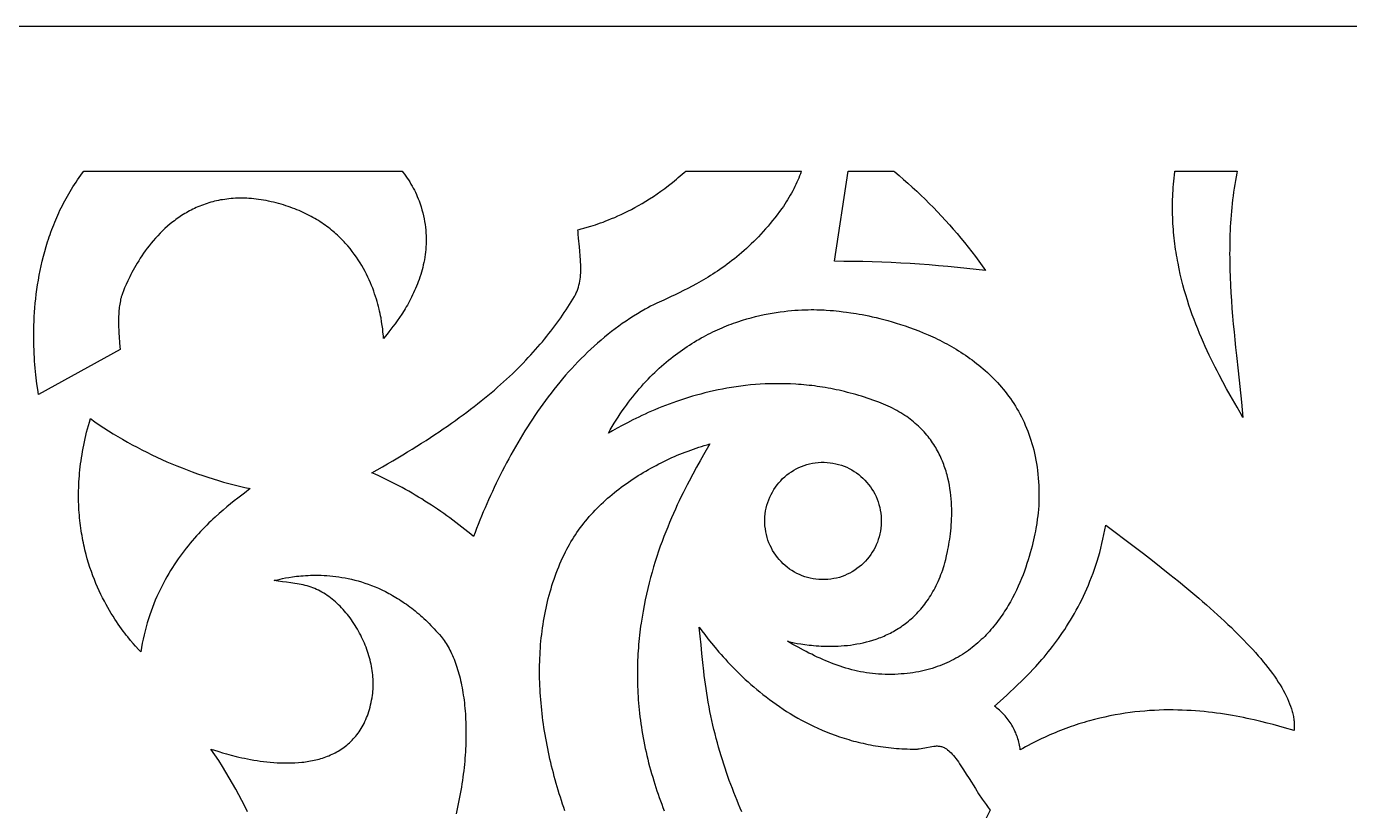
# Model space of a CAD drawing. Extents: x 1226 to 2426, y 1346 to 1566.
# Drawn here: x 1717.4 to 1900.3, y 1457.1 to 1565.5 of the extents above; entities that cross this region are included whole.
import ezdxf

# ---------------------------------------------------------------- set-up
doc = ezdxf.new("R2010")
doc.units = 0
doc.header["$MEASUREMENT"] = 0
doc.layers.add('LAYER_1', color=18, linetype='CONTINUOUS')

msp = doc.modelspace()

# ---------------------------------------------------------------- linework, layer by layer
at = {"layer": 'LAYER_1'}
for points in [[(1226.2, 1345.54), (2426.2, 1345.54), (2426.2, 1565.54), (1226.2, 1565.54)], [(1769.43, 1545.38), (1769.63, 1545.11), (1769.83, 1544.84), (1770.01, 1544.57), (1770.19, 1544.3), (1770.37, 1544.02), (1770.54, 1543.74), (1770.7, 1543.46), (1770.86, 1543.17), (1771.01, 1542.88), (1771.15, 1542.59), (1771.29, 1542.3), (1771.42, 1542), (1771.54, 1541.7), (1771.66, 1541.4), (1771.8, 1540.99), (1771.94, 1540.57), (1772.06, 1540.16), (1772.17, 1539.75), (1772.27, 1539.35), (1772.35, 1538.94), (1772.43, 1538.54), (1772.49, 1538.15), (1772.54, 1537.75), (1772.58, 1537.36), (1772.61, 1536.97), (1772.63, 1536.58), (1772.64, 1536.2), (1772.64, 1535.82), (1772.63, 1535.44), (1772.61, 1535.07), (1772.58, 1534.7), (1772.55, 1534.33), (1772.5, 1533.97), (1772.45, 1533.61), (1772.39, 1533.25), (1772.32, 1532.9), (1772.25, 1532.55), (1772.17, 1532.21), (1772.08, 1531.87), (1771.99, 1531.53), (1771.89, 1531.2), (1771.78, 1530.87), (1771.67, 1530.54), (1771.56, 1530.22), (1771.44, 1529.91), (1771.31, 1529.6), (1771.18, 1529.29), (1771.05, 1528.99), (1770.91, 1528.69), (1770.77, 1528.4), (1770.63, 1528.11), (1770.49, 1527.82), (1770.34, 1527.55), (1770.19, 1527.27), (1770.04, 1527), (1769.89, 1526.74), (1769.73, 1526.48), (1769.58, 1526.23), (1769.27, 1525.74), (1768.96, 1525.27), (1768.65, 1524.83), (1768.35, 1524.41), (1768.05, 1524.01), (1767.76, 1523.64), (1767.49, 1523.29), (1767.23, 1522.96), (1766.75, 1522.39), (1766.73, 1522.7), (1766.67, 1523.3), (1766.63, 1523.7), (1766.57, 1524.15), (1766.49, 1524.66), (1766.4, 1525.21), (1766.34, 1525.51), (1766.28, 1525.81), (1766.21, 1526.13), (1766.13, 1526.45), (1766.05, 1526.79), (1765.96, 1527.13), (1765.86, 1527.48), (1765.76, 1527.83), (1765.64, 1528.2), (1765.52, 1528.57), (1765.39, 1528.94), (1765.25, 1529.32), (1765.1, 1529.7), (1764.94, 1530.09), (1764.77, 1530.48), (1764.58, 1530.87), (1764.39, 1531.27), (1764.19, 1531.66), (1763.97, 1532.06), (1763.75, 1532.46), (1763.51, 1532.85), (1763.26, 1533.25), (1762.99, 1533.64), (1762.71, 1534.03), (1762.42, 1534.42), (1762.12, 1534.81), (1761.8, 1535.19), (1761.63, 1535.38), (1761.46, 1535.57), (1761.29, 1535.75), (1761.11, 1535.94), (1760.93, 1536.12), (1760.75, 1536.31), (1760.56, 1536.49), (1760.37, 1536.67), (1760.17, 1536.84), (1759.97, 1537.02), (1759.77, 1537.19), (1759.56, 1537.37), (1759.35, 1537.54), (1759.13, 1537.71), (1758.91, 1537.87), (1758.69, 1538.04), (1758.46, 1538.2), (1758.22, 1538.36), (1757.99, 1538.51), (1757.74, 1538.67), (1757.5, 1538.82), (1757.25, 1538.97), (1756.99, 1539.12), (1756.73, 1539.26), (1756.46, 1539.4), (1756.19, 1539.54), (1755.92, 1539.67), (1755.64, 1539.81), (1755.36, 1539.93), (1755.07, 1540.06), (1754.77, 1540.18), (1754.48, 1540.3), (1754.17, 1540.42), (1753.86, 1540.53), (1753.55, 1540.64), (1753.23, 1540.74), (1752.91, 1540.85), (1752.58, 1540.94), (1752.24, 1541.04), (1751.91, 1541.13), (1751.56, 1541.21), (1751.21, 1541.29), (1750.86, 1541.37), (1750.51, 1541.44), (1750.16, 1541.5), (1749.82, 1541.56), (1749.48, 1541.61), (1749.14, 1541.65), (1748.81, 1541.69), (1748.48, 1541.72), (1748.15, 1541.74), (1747.83, 1541.76), (1747.51, 1541.77), (1747.19, 1541.78), (1746.88, 1541.78), (1746.57, 1541.77), (1746.27, 1541.76), (1745.97, 1541.74), (1745.67, 1541.72), (1745.37, 1541.69), (1745.08, 1541.66), (1744.79, 1541.62), (1744.51, 1541.57), (1744.23, 1541.53), (1743.95, 1541.47), (1743.67, 1541.41), (1743.4, 1541.35), (1743.13, 1541.28), (1742.87, 1541.21), (1742.61, 1541.13), (1742.35, 1541.05), (1742.09, 1540.96), (1741.84, 1540.87), (1741.59, 1540.78), (1741.34, 1540.68), (1741.1, 1540.58), (1740.86, 1540.48), (1740.63, 1540.37), (1740.39, 1540.25), (1740.16, 1540.14), (1739.93, 1540.02), (1739.71, 1539.9), (1739.49, 1539.77), (1739.27, 1539.64), (1739.06, 1539.51), (1738.84, 1539.38), (1738.63, 1539.24), (1738.43, 1539.1), (1738.23, 1538.96), (1738.03, 1538.81), (1737.83, 1538.66), (1737.63, 1538.51), (1737.44, 1538.36), (1737.25, 1538.21), (1736.89, 1537.9), (1736.53, 1537.58), (1736.19, 1537.25), (1735.85, 1536.92), (1735.53, 1536.58), (1735.22, 1536.24), (1734.92, 1535.9), (1734.63, 1535.55), (1734.35, 1535.2), (1734.08, 1534.85), (1733.82, 1534.51), (1733.58, 1534.16), (1733.34, 1533.81), (1733.11, 1533.47), (1732.9, 1533.13), (1732.69, 1532.79), (1732.49, 1532.46), (1732.31, 1532.14), (1732.13, 1531.82), (1731.96, 1531.5), (1731.8, 1531.2), (1731.66, 1530.9), (1731.52, 1530.62), (1731.39, 1530.34), (1731.15, 1529.83), (1730.96, 1529.36), (1730.79, 1528.95), (1730.66, 1528.6), (1730.56, 1528.33), (1730.5, 1528.13), (1730.47, 1528.01), (1730.41, 1527.79), (1730.37, 1527.57), (1730.32, 1527.35), (1730.29, 1527.13), (1730.25, 1526.91), (1730.22, 1526.69), (1730.2, 1526.47), (1730.18, 1526.24), (1730.16, 1526.02), (1730.14, 1525.79), (1730.12, 1525.35), (1730.12, 1524.89), (1730.12, 1524.44), (1730.13, 1523.99), (1730.15, 1523.54), (1730.17, 1523.08), (1730.2, 1522.63), (1730.27, 1521.73), (1730.33, 1520.83), (1719.04, 1514.6), (1718.94, 1515.31), (1718.83, 1516.08), (1718.73, 1516.91), (1718.68, 1517.35), (1718.64, 1517.8), (1718.59, 1518.27), (1718.56, 1518.75), (1718.52, 1519.24), (1718.49, 1519.75), (1718.46, 1520.26), (1718.44, 1520.79), (1718.42, 1521.33), (1718.41, 1521.88), (1718.4, 1522.44), (1718.4, 1523.01), (1718.41, 1523.59), (1718.42, 1524.18), (1718.44, 1524.78), (1718.47, 1525.38), (1718.51, 1525.99), (1718.55, 1526.61), (1718.61, 1527.24), (1718.67, 1527.87), (1718.75, 1528.51), (1718.83, 1529.15), (1718.92, 1529.8), (1719.03, 1530.45), (1719.15, 1531.11), (1719.27, 1531.76), (1719.41, 1532.43), (1719.57, 1533.09), (1719.73, 1533.76), (1719.91, 1534.42), (1720.11, 1535.09), (1720.31, 1535.76), (1720.42, 1536.1), (1720.53, 1536.43), (1720.65, 1536.77), (1720.77, 1537.1), (1720.89, 1537.44), (1721.02, 1537.77), (1721.15, 1538.11), (1721.29, 1538.44), (1721.43, 1538.77), (1721.57, 1539.11), (1721.72, 1539.44), (1721.87, 1539.77), (1722.02, 1540.1), (1722.18, 1540.43), (1722.35, 1540.76), (1722.52, 1541.09), (1722.69, 1541.42), (1722.87, 1541.75), (1723.05, 1542.07), (1723.24, 1542.4), (1723.43, 1542.72), (1723.62, 1543.04), (1723.82, 1543.37), (1724.03, 1543.69), (1724.24, 1544.01), (1724.45, 1544.32), (1724.67, 1544.64), (1724.9, 1544.96), (1725.13, 1545.27), (1725.33, 1545.54), (1769.31, 1545.54)], [(1824.48, 1545.45), (1824.38, 1545.16), (1824.27, 1544.87), (1824.15, 1544.57), (1824.03, 1544.27), (1823.9, 1543.98), (1823.76, 1543.68), (1823.62, 1543.38), (1823.47, 1543.08), (1823.31, 1542.78), (1823.15, 1542.48), (1822.98, 1542.18), (1822.8, 1541.87), (1822.61, 1541.57), (1822.42, 1541.26), (1822.22, 1540.96), (1822.02, 1540.65), (1821.8, 1540.35), (1821.49, 1539.92), (1821.18, 1539.49), (1820.86, 1539.08), (1820.54, 1538.68), (1820.22, 1538.28), (1819.9, 1537.9), (1819.57, 1537.52), (1819.25, 1537.16), (1818.92, 1536.8), (1818.59, 1536.45), (1818.26, 1536.11), (1817.92, 1535.78), (1817.59, 1535.45), (1817.26, 1535.14), (1816.92, 1534.83), (1816.59, 1534.53), (1816.25, 1534.24), (1815.92, 1533.95), (1815.58, 1533.68), (1815.25, 1533.41), (1814.91, 1533.14), (1814.58, 1532.89), (1814.24, 1532.64), (1813.91, 1532.39), (1813.58, 1532.16), (1813.25, 1531.93), (1812.92, 1531.7), (1812.59, 1531.49), (1812.26, 1531.27), (1811.94, 1531.07), (1811.61, 1530.87), (1811.29, 1530.67), (1810.65, 1530.3), (1810.03, 1529.94), (1809.41, 1529.61), (1808.8, 1529.29), (1808.21, 1528.99), (1807.63, 1528.7), (1807.07, 1528.43), (1806.53, 1528.17), (1805.49, 1527.68), (1804.54, 1527.24), (1804.09, 1527.02), (1803.67, 1526.82), (1803.28, 1526.61), (1802.91, 1526.42), (1802.37, 1526.11), (1801.84, 1525.79), (1801.31, 1525.47), (1800.79, 1525.13), (1800.27, 1524.79), (1799.76, 1524.44), (1799.26, 1524.08), (1798.76, 1523.71), (1798.27, 1523.33), (1797.78, 1522.95), (1797.29, 1522.55), (1796.82, 1522.15), (1796.35, 1521.74), (1795.88, 1521.33), (1795.42, 1520.9), (1794.96, 1520.47), (1794.51, 1520.04), (1794.07, 1519.59), (1793.63, 1519.14), (1793.19, 1518.69), (1792.77, 1518.22), (1792.34, 1517.76), (1791.92, 1517.28), (1791.51, 1516.8), (1791.11, 1516.32), (1790.7, 1515.83), (1790.31, 1515.33), (1789.91, 1514.83), (1789.53, 1514.32), (1789.15, 1513.81), (1788.77, 1513.3), (1788.4, 1512.78), (1788.04, 1512.26), (1787.68, 1511.73), (1787.32, 1511.2), (1786.97, 1510.67), (1786.63, 1510.13), (1786.29, 1509.59), (1785.95, 1509.04), (1785.62, 1508.5), (1785.3, 1507.95), (1784.98, 1507.4), (1784.66, 1506.84), (1784.35, 1506.29), (1784.05, 1505.73), (1783.75, 1505.17), (1783.46, 1504.6), (1783.17, 1504.04), (1782.88, 1503.48), (1782.6, 1502.91), (1782.33, 1502.34), (1782.06, 1501.78), (1781.79, 1501.21), (1781.53, 1500.64), (1781.28, 1500.07), (1781.03, 1499.5), (1780.78, 1498.93), (1780.54, 1498.37), (1780.3, 1497.8), (1780.07, 1497.23), (1779.85, 1496.66), (1779.62, 1496.1), (1779.41, 1495.53), (1779.19, 1494.97), (1778.8, 1495.3), (1778.4, 1495.64), (1777.99, 1495.96), (1777.59, 1496.29), (1777.18, 1496.61), (1776.76, 1496.93), (1776.35, 1497.24), (1775.93, 1497.55), (1775.51, 1497.85), (1775.08, 1498.16), (1774.65, 1498.46), (1774.22, 1498.75), (1773.79, 1499.04), (1773.36, 1499.33), (1772.92, 1499.61), (1772.48, 1499.89), (1772.04, 1500.17), (1771.59, 1500.44), (1771.14, 1500.71), (1770.69, 1500.97), (1770.24, 1501.23), (1769.79, 1501.48), (1769.33, 1501.74), (1768.87, 1501.98), (1768.41, 1502.23), (1767.95, 1502.46), (1767.49, 1502.7), (1767.02, 1502.93), (1766.55, 1503.15), (1766.08, 1503.37), (1765.61, 1503.59), (1765.14, 1503.8), (1765.88, 1504.22), (1766.61, 1504.63), (1767.32, 1505.04), (1768.03, 1505.45), (1768.72, 1505.86), (1769.4, 1506.27), (1770.07, 1506.67), (1770.72, 1507.08), (1771.37, 1507.48), (1772, 1507.88), (1772.62, 1508.28), (1773.24, 1508.68), (1773.84, 1509.07), (1774.43, 1509.47), (1775, 1509.86), (1775.57, 1510.25), (1776.13, 1510.64), (1776.68, 1511.03), (1777.22, 1511.42), (1777.75, 1511.81), (1778.26, 1512.19), (1778.77, 1512.58), (1779.27, 1512.96), (1779.76, 1513.35), (1780.24, 1513.73), (1780.71, 1514.11), (1781.17, 1514.49), (1781.62, 1514.87), (1782.07, 1515.24), (1782.5, 1515.62), (1782.93, 1516), (1783.35, 1516.37), (1783.76, 1516.75), (1784.16, 1517.12), (1784.56, 1517.49), (1784.94, 1517.87), (1785.32, 1518.24), (1785.69, 1518.61), (1786.06, 1518.98), (1786.41, 1519.35), (1786.76, 1519.72), (1787.1, 1520.09), (1787.44, 1520.46), (1787.77, 1520.83), (1788.09, 1521.2), (1788.41, 1521.57), (1788.72, 1521.93), (1789.02, 1522.3), (1789.32, 1522.67), (1789.61, 1523.04), (1789.89, 1523.4), (1790.17, 1523.77), (1790.45, 1524.14), (1790.71, 1524.5), (1790.98, 1524.87), (1791.24, 1525.24), (1791.49, 1525.6), (1791.74, 1525.97), (1791.98, 1526.34), (1792.22, 1526.71), (1792.46, 1527.07), (1792.69, 1527.44), (1792.91, 1527.81), (1793.13, 1528.18), (1793.21, 1528.3), (1793.28, 1528.43), (1793.34, 1528.55), (1793.4, 1528.68), (1793.46, 1528.81), (1793.51, 1528.94), (1793.61, 1529.2), (1793.7, 1529.47), (1793.77, 1529.74), (1793.84, 1530.02), (1793.89, 1530.3), (1793.93, 1530.58), (1793.97, 1530.86), (1793.99, 1531.15), (1794.01, 1531.44), (1794.02, 1531.73), (1794.02, 1532.03), (1794.02, 1532.32), (1794.01, 1532.62), (1794, 1532.92), (1793.98, 1533.22), (1793.94, 1533.82), (1793.88, 1534.43), (1793.82, 1535.03), (1793.7, 1536.23), (1793.66, 1536.82), (1793.64, 1537.11), (1793.63, 1537.4), (1793.8, 1537.44), (1794.07, 1537.52), (1794.43, 1537.62), (1794.88, 1537.75), (1795.42, 1537.91), (1796.03, 1538.11), (1796.37, 1538.22), (1796.72, 1538.35), (1797.09, 1538.48), (1797.47, 1538.63), (1797.87, 1538.78), (1798.28, 1538.95), (1798.71, 1539.13), (1799.15, 1539.33), (1799.6, 1539.53), (1800.06, 1539.75), (1800.53, 1539.98), (1801.01, 1540.23), (1801.5, 1540.49), (1801.99, 1540.77), (1802.5, 1541.06), (1803.01, 1541.36), (1803.52, 1541.68), (1804.05, 1542.02), (1804.57, 1542.37), (1805.1, 1542.74), (1805.63, 1543.13), (1806.16, 1543.53), (1806.7, 1543.95), (1806.97, 1544.17), (1807.23, 1544.4), (1807.5, 1544.62), (1807.77, 1544.85), (1808.03, 1545.09), (1808.3, 1545.33), (1808.52, 1545.54), (1824.51, 1545.54)], [(1837.41, 1545.43), (1838.03, 1544.91), (1838.64, 1544.38), (1839.25, 1543.85), (1839.85, 1543.3), (1840.45, 1542.75), (1841.04, 1542.2), (1841.62, 1541.63), (1842.2, 1541.06), (1842.77, 1540.48), (1843.33, 1539.9), (1843.89, 1539.31), (1844.44, 1538.71), (1844.98, 1538.11), (1845.51, 1537.5), (1846.04, 1536.88), (1846.56, 1536.26), (1847.07, 1535.63), (1847.58, 1535), (1848.07, 1534.36), (1848.56, 1533.72), (1849.04, 1533.07), (1849.52, 1532.42), (1849.98, 1531.76), (1848.68, 1531.91), (1847.38, 1532.06), (1846.08, 1532.2), (1844.78, 1532.32), (1843.47, 1532.44), (1842.17, 1532.55), (1840.86, 1532.64), (1839.55, 1532.73), (1838.24, 1532.8), (1836.94, 1532.87), (1835.63, 1532.92), (1834.32, 1532.97), (1833.01, 1533), (1831.7, 1533.03), (1830.39, 1533.04), (1829.08, 1533.05), (1830.96, 1545.54), (1837.28, 1545.54)], [(1884.7, 1545.26), (1884.6, 1544.74), (1884.51, 1544.21), (1884.42, 1543.68), (1884.33, 1543.15), (1884.26, 1542.62), (1884.19, 1542.09), (1884.12, 1541.56), (1884.06, 1541.03), (1884.01, 1540.5), (1883.96, 1539.97), (1883.91, 1539.44), (1883.87, 1538.9), (1883.84, 1538.37), (1883.81, 1537.83), (1883.78, 1537.3), (1883.76, 1536.76), (1883.74, 1536.23), (1883.73, 1535.69), (1883.72, 1535.15), (1883.72, 1534.62), (1883.71, 1534.08), (1883.72, 1533.54), (1883.72, 1533), (1883.75, 1531.92), (1883.78, 1530.85), (1883.83, 1529.77), (1883.89, 1528.69), (1883.96, 1527.61), (1884.04, 1526.53), (1884.13, 1525.44), (1884.22, 1524.36), (1884.32, 1523.28), (1884.43, 1522.2), (1884.54, 1521.12), (1884.65, 1520.04), (1884.88, 1517.88), (1885.11, 1515.73), (1885.34, 1513.58), (1885.45, 1512.51), (1885.56, 1511.44), (1885.17, 1512.13), (1884.74, 1512.87), (1883.81, 1514.51), (1883.3, 1515.41), (1882.78, 1516.36), (1882.25, 1517.36), (1881.98, 1517.88), (1881.7, 1518.41), (1881.43, 1518.95), (1881.16, 1519.51), (1880.89, 1520.07), (1880.62, 1520.65), (1880.35, 1521.24), (1880.08, 1521.83), (1879.81, 1522.44), (1879.55, 1523.06), (1879.3, 1523.69), (1879.04, 1524.33), (1878.8, 1524.98), (1878.55, 1525.64), (1878.32, 1526.32), (1878.09, 1527), (1877.87, 1527.69), (1877.65, 1528.39), (1877.45, 1529.09), (1877.25, 1529.81), (1877.07, 1530.54), (1876.89, 1531.27), (1876.73, 1532.02), (1876.58, 1532.77), (1876.5, 1533.15), (1876.44, 1533.53), (1876.37, 1533.92), (1876.31, 1534.3), (1876.25, 1534.69), (1876.19, 1535.08), (1876.14, 1535.47), (1876.09, 1535.87), (1876.05, 1536.26), (1876.01, 1536.66), (1875.97, 1537.06), (1875.94, 1537.46), (1875.91, 1537.86), (1875.88, 1538.27), (1875.86, 1538.68), (1875.84, 1539.09), (1875.83, 1539.5), (1875.82, 1539.91), (1875.82, 1540.32), (1875.82, 1540.74), (1875.82, 1541.16), (1875.83, 1541.58), (1875.85, 1542), (1875.87, 1542.42), (1875.89, 1542.84), (1875.92, 1543.27), (1875.95, 1543.7), (1875.99, 1544.13), (1876.03, 1544.56), (1876.08, 1544.99), (1876.13, 1545.42), (1876.15, 1545.54), (1884.76, 1545.54)], [(1826.25, 1526.36), (1826.63, 1526.35), (1826.99, 1526.35), (1827.33, 1526.33), (1827.65, 1526.32), (1827.96, 1526.3), (1828.5, 1526.26), (1828.96, 1526.22), (1829.32, 1526.18), (1829.75, 1526.13), (1830.29, 1526.08), (1830.77, 1526.02), (1831.37, 1525.93), (1832.09, 1525.82), (1832.49, 1525.75), (1832.91, 1525.67), (1833.36, 1525.58), (1833.83, 1525.49), (1834.32, 1525.38), (1834.83, 1525.26), (1835.36, 1525.14), (1835.9, 1525), (1836.47, 1524.85), (1837.04, 1524.68), (1837.63, 1524.51), (1838.23, 1524.32), (1838.84, 1524.12), (1839.47, 1523.9), (1840.1, 1523.67), (1840.73, 1523.43), (1841.37, 1523.17), (1842.02, 1522.89), (1842.34, 1522.75), (1842.67, 1522.6), (1842.99, 1522.45), (1843.32, 1522.29), (1843.65, 1522.13), (1843.97, 1521.96), (1844.3, 1521.79), (1844.62, 1521.62), (1844.95, 1521.44), (1845.27, 1521.26), (1845.59, 1521.07), (1845.92, 1520.88), (1846.24, 1520.68), (1846.56, 1520.48), (1846.87, 1520.27), (1847.19, 1520.06), (1847.51, 1519.84), (1847.82, 1519.62), (1848.13, 1519.4), (1848.44, 1519.16), (1848.74, 1518.93), (1849.04, 1518.69), (1849.34, 1518.44), (1849.64, 1518.19), (1849.94, 1517.93), (1850.23, 1517.66), (1850.51, 1517.4), (1850.8, 1517.12), (1851.08, 1516.84), (1851.35, 1516.55), (1851.63, 1516.26), (1851.89, 1515.97), (1852.16, 1515.66), (1852.42, 1515.35), (1852.67, 1515.04), (1852.92, 1514.72), (1853.16, 1514.39), (1853.4, 1514.06), (1853.64, 1513.72), (1853.86, 1513.37), (1854.09, 1513.02), (1854.3, 1512.66), (1854.51, 1512.3), (1854.72, 1511.93), (1854.92, 1511.55), (1855.11, 1511.17), (1855.29, 1510.78), (1855.47, 1510.38), (1855.64, 1509.97), (1855.81, 1509.56), (1855.96, 1509.15), (1856.11, 1508.72), (1856.25, 1508.29), (1856.39, 1507.85), (1856.51, 1507.41), (1856.63, 1506.95), (1856.74, 1506.49), (1856.84, 1506.03), (1856.93, 1505.55), (1857.02, 1505.07), (1857.09, 1504.58), (1857.16, 1504.09), (1857.22, 1503.58), (1857.26, 1503.07), (1857.3, 1502.55), (1857.33, 1502.02), (1857.35, 1501.49), (1857.36, 1500.95), (1857.35, 1500.4), (1857.34, 1499.84), (1857.32, 1499.27), (1857.28, 1498.7), (1857.24, 1498.26), (1857.2, 1497.86), (1857.13, 1497.37), (1857.04, 1496.78), (1856.93, 1496.1), (1856.86, 1495.74), (1856.79, 1495.35), (1856.7, 1494.95), (1856.61, 1494.53), (1856.51, 1494.1), (1856.4, 1493.65), (1856.28, 1493.19), (1856.15, 1492.71), (1856.01, 1492.23), (1855.86, 1491.74), (1855.7, 1491.23), (1855.53, 1490.72), (1855.34, 1490.2), (1855.15, 1489.68), (1854.94, 1489.15), (1854.72, 1488.62), (1854.48, 1488.09), (1854.23, 1487.55), (1853.97, 1487.02), (1853.7, 1486.48), (1853.55, 1486.21), (1853.4, 1485.95), (1853.25, 1485.68), (1853.1, 1485.42), (1852.94, 1485.15), (1852.78, 1484.89), (1852.61, 1484.63), (1852.44, 1484.37), (1852.27, 1484.11), (1852.09, 1483.85), (1851.91, 1483.59), (1851.72, 1483.34), (1851.53, 1483.09), (1851.34, 1482.84), (1851.14, 1482.59), (1850.93, 1482.34), (1850.72, 1482.1), (1850.51, 1481.86), (1850.3, 1481.62), (1850.07, 1481.39), (1849.85, 1481.16), (1849.62, 1480.93), (1849.38, 1480.71), (1849.14, 1480.48), (1848.9, 1480.27), (1848.65, 1480.05), (1848.39, 1479.84), (1848.14, 1479.63), (1847.87, 1479.43), (1847.6, 1479.23), (1847.33, 1479.04), (1847.05, 1478.85), (1846.77, 1478.67), (1846.48, 1478.49), (1846.18, 1478.31), (1845.88, 1478.14), (1845.58, 1477.98), (1845.27, 1477.82), (1844.95, 1477.66), (1844.63, 1477.51), (1844.3, 1477.37), (1843.97, 1477.23), (1843.63, 1477.1), (1843.29, 1476.98), (1842.94, 1476.86), (1842.59, 1476.74), (1842.23, 1476.64), (1841.86, 1476.54), (1841.49, 1476.44), (1841.11, 1476.36), (1840.73, 1476.28), (1840.34, 1476.21), (1839.94, 1476.14), (1839.54, 1476.08), (1839.13, 1476.03), (1838.72, 1475.99), (1838.3, 1475.96), (1837.87, 1475.93), (1837.44, 1475.91), (1837, 1475.9), (1836.55, 1475.9), (1836.1, 1475.9), (1835.64, 1475.92), (1835.18, 1475.94), (1834.76, 1475.97), (1834.35, 1476.01), (1833.93, 1476.06), (1833.52, 1476.12), (1833.11, 1476.19), (1832.7, 1476.27), (1832.29, 1476.35), (1831.88, 1476.45), (1831.47, 1476.55), (1831.07, 1476.66), (1830.66, 1476.78), (1830.26, 1476.9), (1829.86, 1477.04), (1829.46, 1477.17), (1829.06, 1477.32), (1828.66, 1477.47), (1828.27, 1477.63), (1827.88, 1477.79), (1827.49, 1477.96), (1827.1, 1478.13), (1826.71, 1478.31), (1826.32, 1478.49), (1825.94, 1478.68), (1825.56, 1478.86), (1825.18, 1479.06), (1824.8, 1479.25), (1824.06, 1479.65), (1823.32, 1480.06), (1822.59, 1480.48), (1822.9, 1480.41), (1823.53, 1480.28), (1823.95, 1480.2), (1824.43, 1480.12), (1824.97, 1480.04), (1825.57, 1479.97), (1825.89, 1479.93), (1826.21, 1479.9), (1826.55, 1479.87), (1826.91, 1479.85), (1827.27, 1479.83), (1827.64, 1479.81), (1828.02, 1479.8), (1828.41, 1479.8), (1828.8, 1479.8), (1829.21, 1479.81), (1829.62, 1479.82), (1830.03, 1479.85), (1830.45, 1479.88), (1830.88, 1479.92), (1831.31, 1479.97), (1831.74, 1480.03), (1832.18, 1480.11), (1832.62, 1480.19), (1833.06, 1480.28), (1833.5, 1480.39), (1833.95, 1480.51), (1834.39, 1480.64), (1834.84, 1480.79), (1835.06, 1480.86), (1835.28, 1480.95), (1835.5, 1481.03), (1835.72, 1481.12), (1835.94, 1481.21), (1836.16, 1481.31), (1836.37, 1481.41), (1836.59, 1481.52), (1836.81, 1481.62), (1837.02, 1481.74), (1837.24, 1481.85), (1837.45, 1481.97), (1837.67, 1482.1), (1837.88, 1482.23), (1838.09, 1482.36), (1838.3, 1482.5), (1838.5, 1482.65), (1838.71, 1482.79), (1838.91, 1482.95), (1839.11, 1483.1), (1839.32, 1483.27), (1839.51, 1483.43), (1839.71, 1483.6), (1839.91, 1483.78), (1840.1, 1483.96), (1840.29, 1484.15), (1840.48, 1484.34), (1840.67, 1484.54), (1840.85, 1484.74), (1841.03, 1484.95), (1841.21, 1485.17), (1841.39, 1485.39), (1841.56, 1485.61), (1841.73, 1485.84), (1841.9, 1486.08), (1842.07, 1486.32), (1842.23, 1486.57), (1842.39, 1486.82), (1842.55, 1487.08), (1842.7, 1487.35), (1842.85, 1487.62), (1843, 1487.9), (1843.15, 1488.18), (1843.29, 1488.47), (1843.42, 1488.77), (1843.56, 1489.07), (1843.69, 1489.38), (1843.81, 1489.7), (1843.94, 1490.02), (1844.05, 1490.35), (1844.16, 1490.68), (1844.25, 1490.97), (1844.35, 1491.34), (1844.47, 1491.79), (1844.59, 1492.31), (1844.72, 1492.89), (1844.78, 1493.2), (1844.85, 1493.53), (1844.91, 1493.87), (1844.96, 1494.22), (1845.02, 1494.59), (1845.07, 1494.97), (1845.12, 1495.36), (1845.16, 1495.76), (1845.2, 1496.16), (1845.23, 1496.58), (1845.26, 1497.01), (1845.28, 1497.44), (1845.29, 1497.88), (1845.3, 1498.33), (1845.29, 1498.79), (1845.28, 1499.25), (1845.25, 1499.71), (1845.22, 1500.18), (1845.18, 1500.65), (1845.12, 1501.13), (1845.05, 1501.6), (1844.97, 1502.08), (1844.88, 1502.56), (1844.77, 1503.04), (1844.71, 1503.28), (1844.65, 1503.52), (1844.58, 1503.76), (1844.51, 1504), (1844.43, 1504.24), (1844.36, 1504.48), (1844.27, 1504.71), (1844.19, 1504.95), (1844.1, 1505.19), (1844, 1505.42), (1843.9, 1505.66), (1843.8, 1505.89), (1843.69, 1506.12), (1843.58, 1506.36), (1843.46, 1506.59), (1843.34, 1506.81), (1843.21, 1507.04), (1843.08, 1507.27), (1842.94, 1507.49), (1842.8, 1507.72), (1842.65, 1507.94), (1842.5, 1508.16), (1842.35, 1508.38), (1842.18, 1508.59), (1842.02, 1508.81), (1841.84, 1509.02), (1841.66, 1509.23), (1841.48, 1509.44), (1841.29, 1509.64), (1841.1, 1509.85), (1840.89, 1510.05), (1840.69, 1510.25), (1840.47, 1510.44), (1840.26, 1510.63), (1840.03, 1510.82), (1839.8, 1511.01), (1839.56, 1511.2), (1839.32, 1511.38), (1839.07, 1511.56), (1838.81, 1511.73), (1838.55, 1511.9), (1838.28, 1512.07), (1838, 1512.24), (1837.72, 1512.4), (1837.43, 1512.56), (1837.13, 1512.71), (1836.83, 1512.86), (1836.52, 1513.01), (1836.2, 1513.15), (1835.88, 1513.29), (1835.55, 1513.43), (1835.21, 1513.56), (1834.81, 1513.71), (1834.41, 1513.85), (1834.01, 1513.99), (1833.62, 1514.12), (1833.22, 1514.25), (1832.83, 1514.37), (1832.44, 1514.49), (1832.05, 1514.61), (1831.66, 1514.72), (1831.27, 1514.82), (1830.88, 1514.92), (1830.49, 1515.02), (1830.11, 1515.11), (1829.72, 1515.2), (1829.34, 1515.28), (1828.96, 1515.36), (1828.58, 1515.44), (1828.2, 1515.51), (1827.82, 1515.57), (1827.44, 1515.64), (1827.07, 1515.69), (1826.69, 1515.75), (1826.32, 1515.8), (1825.95, 1515.85), (1825.58, 1515.89), (1825.21, 1515.93), (1824.84, 1515.96), (1824.47, 1515.99), (1824.11, 1516.02), (1823.75, 1516.05), (1823.02, 1516.09), (1822.31, 1516.11), (1821.6, 1516.12), (1820.9, 1516.12), (1820.2, 1516.11), (1819.51, 1516.08), (1818.82, 1516.05), (1818.15, 1516), (1817.48, 1515.94), (1816.81, 1515.87), (1816.16, 1515.79), (1815.51, 1515.7), (1814.87, 1515.6), (1814.23, 1515.49), (1813.61, 1515.38), (1812.99, 1515.25), (1812.38, 1515.12), (1811.78, 1514.98), (1811.18, 1514.84), (1810.6, 1514.69), (1810.02, 1514.53), (1809.45, 1514.37), (1808.89, 1514.2), (1808.34, 1514.02), (1807.8, 1513.85), (1807.26, 1513.66), (1806.74, 1513.48), (1806.23, 1513.29), (1805.72, 1513.1), (1805.23, 1512.9), (1804.74, 1512.71), (1804.27, 1512.51), (1803.8, 1512.31), (1803.35, 1512.11), (1802.9, 1511.91), (1802.47, 1511.71), (1802.05, 1511.51), (1801.63, 1511.31), (1801.23, 1511.11), (1800.46, 1510.72), (1799.73, 1510.33), (1799.05, 1509.96), (1798.42, 1509.61), (1797.84, 1509.27), (1798.1, 1509.74), (1798.37, 1510.19), (1798.64, 1510.64), (1798.92, 1511.08), (1799.2, 1511.51), (1799.48, 1511.94), (1799.76, 1512.35), (1800.04, 1512.76), (1800.33, 1513.16), (1800.62, 1513.55), (1800.91, 1513.93), (1801.21, 1514.31), (1801.5, 1514.68), (1801.8, 1515.04), (1802.1, 1515.4), (1802.4, 1515.74), (1802.71, 1516.08), (1803.01, 1516.41), (1803.32, 1516.74), (1803.63, 1517.06), (1803.94, 1517.37), (1804.25, 1517.67), (1804.56, 1517.97), (1804.87, 1518.26), (1805.19, 1518.55), (1805.5, 1518.83), (1805.82, 1519.1), (1806.14, 1519.36), (1806.46, 1519.62), (1806.78, 1519.87), (1807.1, 1520.12), (1807.42, 1520.36), (1807.74, 1520.59), (1808.06, 1520.82), (1808.39, 1521.04), (1808.71, 1521.26), (1809.03, 1521.47), (1809.36, 1521.67), (1809.68, 1521.87), (1810, 1522.07), (1810.33, 1522.25), (1810.65, 1522.44), (1810.97, 1522.61), (1811.3, 1522.79), (1811.62, 1522.95), (1811.94, 1523.12), (1812.26, 1523.27), (1812.58, 1523.42), (1812.9, 1523.57), (1813.22, 1523.71), (1813.54, 1523.85), (1813.86, 1523.98), (1814.18, 1524.11), (1814.49, 1524.24), (1814.81, 1524.36), (1815.12, 1524.47), (1815.43, 1524.58), (1815.75, 1524.69), (1816.36, 1524.89), (1816.98, 1525.07), (1817.58, 1525.24), (1818.18, 1525.4), (1818.77, 1525.54), (1819.35, 1525.67), (1819.92, 1525.78), (1820.48, 1525.88), (1821.04, 1525.97), (1821.58, 1526.05), (1822.11, 1526.12), (1822.62, 1526.18), (1823.13, 1526.23), (1823.62, 1526.27), (1824.09, 1526.3), (1824.56, 1526.33), (1825, 1526.34), (1825.43, 1526.35), (1825.85, 1526.36)], [(1726.84, 1510.85), (1727.46, 1510.43), (1728.09, 1510.01), (1728.73, 1509.6), (1729.38, 1509.2), (1730.03, 1508.81), (1730.68, 1508.43), (1731.34, 1508.05), (1732, 1507.68), (1732.67, 1507.32), (1733.35, 1506.97), (1734.03, 1506.63), (1734.71, 1506.29), (1735.4, 1505.96), (1736.09, 1505.64), (1736.78, 1505.33), (1737.48, 1505.03), (1738.19, 1504.74), (1738.89, 1504.46), (1739.6, 1504.18), (1740.31, 1503.91), (1741.03, 1503.66), (1741.75, 1503.41), (1742.47, 1503.17), (1743.19, 1502.94), (1743.92, 1502.72), (1744.64, 1502.51), (1745.37, 1502.31), (1746.1, 1502.12), (1746.84, 1501.93), (1747.57, 1501.76), (1748.31, 1501.6), (1747.51, 1500.99), (1746.6, 1500.3), (1746.12, 1499.92), (1745.61, 1499.51), (1745.09, 1499.09), (1744.56, 1498.63), (1744.01, 1498.15), (1743.46, 1497.65), (1743.17, 1497.39), (1742.89, 1497.12), (1742.61, 1496.85), (1742.32, 1496.56), (1742.03, 1496.28), (1741.75, 1495.98), (1741.46, 1495.68), (1741.17, 1495.37), (1740.88, 1495.05), (1740.6, 1494.73), (1740.31, 1494.4), (1740.03, 1494.06), (1739.74, 1493.71), (1739.46, 1493.36), (1739.18, 1493), (1738.9, 1492.63), (1738.63, 1492.26), (1738.36, 1491.87), (1738.09, 1491.48), (1737.82, 1491.08), (1737.56, 1490.68), (1737.3, 1490.26), (1737.05, 1489.84), (1736.8, 1489.41), (1736.55, 1488.97), (1736.32, 1488.53), (1736.08, 1488.07), (1735.85, 1487.61), (1735.63, 1487.14), (1735.41, 1486.66), (1735.2, 1486.17), (1735, 1485.67), (1734.8, 1485.17), (1734.61, 1484.65), (1734.43, 1484.13), (1734.26, 1483.6), (1734.09, 1483.05), (1733.93, 1482.5), (1733.78, 1481.95), (1733.64, 1481.38), (1733.51, 1480.8), (1733.39, 1480.21), (1733.28, 1479.62), (1733.18, 1479.01), (1733.09, 1479.13), (1732.93, 1479.3), (1732.45, 1479.83), (1732.14, 1480.19), (1731.79, 1480.6), (1731.4, 1481.08), (1731.19, 1481.34), (1730.98, 1481.61), (1730.76, 1481.9), (1730.54, 1482.2), (1730.31, 1482.52), (1730.08, 1482.86), (1729.84, 1483.2), (1729.61, 1483.56), (1729.37, 1483.94), (1729.12, 1484.33), (1728.88, 1484.74), (1728.64, 1485.15), (1728.4, 1485.59), (1728.16, 1486.04), (1727.92, 1486.5), (1727.68, 1486.97), (1727.45, 1487.46), (1727.22, 1487.97), (1727, 1488.49), (1726.78, 1489.02), (1726.57, 1489.56), (1726.37, 1490.12), (1726.17, 1490.7), (1725.98, 1491.28), (1725.8, 1491.89), (1725.64, 1492.5), (1725.48, 1493.13), (1725.4, 1493.45), (1725.33, 1493.77), (1725.26, 1494.1), (1725.19, 1494.43), (1725.13, 1494.76), (1725.07, 1495.1), (1725.01, 1495.44), (1724.95, 1495.78), (1724.9, 1496.13), (1724.86, 1496.48), (1724.81, 1496.83), (1724.77, 1497.19), (1724.74, 1497.55), (1724.7, 1497.91), (1724.68, 1498.28), (1724.65, 1498.65), (1724.63, 1499.02), (1724.62, 1499.4), (1724.6, 1499.78), (1724.6, 1500.16), (1724.59, 1500.55), (1724.59, 1500.94), (1724.6, 1501.33), (1724.61, 1501.73), (1724.63, 1502.13), (1724.65, 1502.53), (1724.67, 1502.94), (1724.7, 1503.35), (1724.74, 1503.76), (1724.78, 1504.18), (1724.83, 1504.6), (1724.88, 1505.02), (1724.94, 1505.45), (1725, 1505.88), (1725.07, 1506.31), (1725.14, 1506.75), (1725.22, 1507.19), (1725.31, 1507.63), (1725.4, 1508.07), (1725.5, 1508.52), (1725.6, 1508.97), (1725.71, 1509.43), (1725.83, 1509.89), (1725.95, 1510.35), (1726.08, 1510.81), (1726.22, 1511.28)], [(1828.07, 1505.23), (1828.48, 1505.19), (1828.88, 1505.13), (1829.28, 1505.05), (1829.66, 1504.95), (1830.04, 1504.84), (1830.42, 1504.7), (1830.78, 1504.55), (1831.13, 1504.38), (1831.48, 1504.19), (1831.81, 1503.99), (1832.13, 1503.78), (1832.44, 1503.54), (1832.74, 1503.3), (1833.03, 1503.04), (1833.3, 1502.76), (1833.57, 1502.47), (1833.81, 1502.18), (1834.05, 1501.86), (1834.27, 1501.54), (1834.47, 1501.21), (1834.66, 1500.87), (1834.83, 1500.51), (1834.98, 1500.15), (1835.12, 1499.78), (1835.24, 1499.4), (1835.34, 1499.01), (1835.42, 1498.62), (1835.49, 1498.22), (1835.53, 1497.81), (1835.55, 1497.4), (1835.56, 1496.98), (1835.54, 1496.56), (1835.5, 1496.15), (1835.44, 1495.74), (1835.36, 1495.35), (1835.27, 1494.95), (1835.15, 1494.57), (1835.02, 1494.2), (1834.87, 1493.83), (1834.7, 1493.47), (1834.51, 1493.13), (1834.31, 1492.79), (1834.1, 1492.47), (1833.87, 1492.15), (1833.62, 1491.85), (1833.36, 1491.56), (1833.09, 1491.28), (1832.81, 1491.02), (1832.51, 1490.77), (1832.2, 1490.53), (1831.88, 1490.31), (1831.55, 1490.11), (1831.21, 1489.92), (1830.86, 1489.75), (1830.5, 1489.59), (1830.13, 1489.45), (1829.76, 1489.33), (1829.37, 1489.23), (1828.98, 1489.15), (1828.58, 1489.08), (1828.18, 1489.04), (1827.77, 1489.02), (1827.36, 1489.01), (1826.94, 1489.03), (1826.53, 1489.07), (1826.13, 1489.13), (1825.74, 1489.21), (1825.35, 1489.31), (1824.97, 1489.42), (1824.6, 1489.56), (1824.23, 1489.71), (1823.88, 1489.88), (1823.54, 1490.06), (1823.2, 1490.27), (1822.88, 1490.48), (1822.57, 1490.72), (1822.27, 1490.96), (1821.98, 1491.22), (1821.71, 1491.5), (1821.45, 1491.78), (1821.2, 1492.08), (1820.97, 1492.39), (1820.75, 1492.72), (1820.54, 1493.05), (1820.36, 1493.39), (1820.19, 1493.75), (1820.03, 1494.11), (1819.89, 1494.48), (1819.77, 1494.86), (1819.67, 1495.25), (1819.59, 1495.64), (1819.53, 1496.04), (1819.48, 1496.45), (1819.46, 1496.86), (1819.46, 1497.28), (1819.48, 1497.7), (1819.51, 1498.11), (1819.57, 1498.52), (1819.65, 1498.91), (1819.75, 1499.3), (1819.86, 1499.69), (1820, 1500.06), (1820.15, 1500.43), (1820.32, 1500.78), (1820.5, 1501.13), (1820.7, 1501.47), (1820.92, 1501.79), (1821.15, 1502.11), (1821.39, 1502.41), (1821.65, 1502.7), (1821.92, 1502.98), (1822.21, 1503.24), (1822.5, 1503.49), (1822.81, 1503.72), (1823.13, 1503.94), (1823.46, 1504.15), (1823.8, 1504.34), (1824.15, 1504.51), (1824.51, 1504.67), (1824.88, 1504.81), (1825.26, 1504.93), (1825.64, 1505.03), (1826.03, 1505.11), (1826.43, 1505.18), (1826.83, 1505.22), (1827.24, 1505.24), (1827.66, 1505.25)], [(1867.91, 1495.56), (1869.23, 1494.58), (1870.52, 1493.6), (1871.79, 1492.63), (1873.04, 1491.66), (1874.27, 1490.7), (1875.47, 1489.74), (1876.64, 1488.79), (1877.78, 1487.85), (1878.34, 1487.38), (1878.89, 1486.91), (1879.44, 1486.45), (1879.97, 1485.99), (1880.5, 1485.53), (1881.02, 1485.07), (1881.53, 1484.61), (1882.03, 1484.16), (1882.52, 1483.71), (1883.01, 1483.26), (1883.48, 1482.81), (1883.95, 1482.37), (1884.4, 1481.93), (1884.84, 1481.49), (1885.28, 1481.05), (1885.7, 1480.62), (1886.11, 1480.19), (1886.52, 1479.76), (1886.91, 1479.33), (1887.29, 1478.91), (1887.66, 1478.49), (1888.01, 1478.08), (1888.36, 1477.66), (1888.69, 1477.25), (1889.01, 1476.84), (1889.32, 1476.44), (1889.62, 1476.04), (1889.9, 1475.64), (1890.18, 1475.24), (1890.43, 1474.85), (1890.68, 1474.47), (1890.91, 1474.08), (1891.13, 1473.7), (1891.33, 1473.32), (1891.52, 1472.95), (1891.7, 1472.58), (1891.86, 1472.21), (1892.01, 1471.85), (1892.14, 1471.49), (1892.26, 1471.13), (1892.37, 1470.78), (1892.41, 1470.61), (1892.45, 1470.44), (1892.49, 1470.26), (1892.53, 1470.09), (1892.56, 1469.92), (1892.58, 1469.75), (1892.61, 1469.59), (1892.63, 1469.42), (1892.64, 1469.25), (1892.65, 1469.09), (1892.63, 1468.15), (1891.28, 1468.53), (1890.53, 1468.74), (1889.74, 1468.96), (1888.9, 1469.17), (1888.02, 1469.39), (1887.1, 1469.61), (1886.62, 1469.72), (1886.13, 1469.82), (1885.64, 1469.93), (1885.13, 1470.03), (1884.62, 1470.12), (1884.09, 1470.22), (1883.56, 1470.31), (1883.02, 1470.39), (1882.47, 1470.48), (1881.91, 1470.55), (1881.35, 1470.63), (1880.77, 1470.69), (1880.19, 1470.75), (1879.6, 1470.81), (1879, 1470.86), (1878.4, 1470.9), (1877.78, 1470.93), (1877.17, 1470.96), (1876.54, 1470.97), (1875.91, 1470.98), (1875.27, 1470.98), (1874.62, 1470.98), (1873.97, 1470.96), (1873.32, 1470.93), (1872.65, 1470.89), (1871.99, 1470.84), (1871.31, 1470.78), (1870.63, 1470.71), (1869.95, 1470.63), (1869.26, 1470.53), (1868.57, 1470.42), (1867.87, 1470.3), (1867.17, 1470.16), (1866.46, 1470.01), (1865.75, 1469.85), (1865.04, 1469.67), (1864.32, 1469.48), (1863.97, 1469.38), (1863.6, 1469.27), (1863.24, 1469.16), (1862.88, 1469.05), (1862.52, 1468.93), (1862.15, 1468.81), (1861.79, 1468.69), (1861.43, 1468.56), (1861.06, 1468.42), (1860.69, 1468.28), (1860.33, 1468.14), (1859.96, 1467.99), (1859.59, 1467.84), (1859.22, 1467.69), (1858.85, 1467.53), (1858.48, 1467.36), (1858.11, 1467.19), (1857.74, 1467.02), (1857.37, 1466.84), (1857, 1466.66), (1856.63, 1466.47), (1856.26, 1466.28), (1855.88, 1466.08), (1855.51, 1465.88), (1855.14, 1465.67), (1854.77, 1465.46), (1854.74, 1465.68), (1854.71, 1465.9), (1854.67, 1466.12), (1854.62, 1466.33), (1854.57, 1466.55), (1854.52, 1466.77), (1854.45, 1466.99), (1854.38, 1467.2), (1854.31, 1467.42), (1854.22, 1467.63), (1854.14, 1467.84), (1854.04, 1468.05), (1853.94, 1468.26), (1853.84, 1468.46), (1853.73, 1468.66), (1853.62, 1468.86), (1853.5, 1469.06), (1853.37, 1469.25), (1853.25, 1469.44), (1853.11, 1469.63), (1852.97, 1469.81), (1852.83, 1469.99), (1852.69, 1470.16), (1852.54, 1470.33), (1852.38, 1470.49), (1852.22, 1470.65), (1852.06, 1470.81), (1851.9, 1470.96), (1851.73, 1471.1), (1851.55, 1471.24), (1851.38, 1471.37), (1851.2, 1471.5), (1852, 1472.22), (1852.91, 1473.04), (1853.39, 1473.48), (1853.89, 1473.95), (1854.41, 1474.45), (1854.95, 1474.97), (1855.5, 1475.51), (1856.05, 1476.08), (1856.62, 1476.68), (1856.91, 1477), (1857.19, 1477.31), (1857.48, 1477.64), (1857.77, 1477.97), (1858.06, 1478.31), (1858.35, 1478.66), (1858.63, 1479.01), (1858.92, 1479.37), (1859.21, 1479.74), (1859.5, 1480.12), (1859.78, 1480.5), (1860.07, 1480.89), (1860.35, 1481.29), (1860.63, 1481.7), (1860.91, 1482.11), (1861.18, 1482.54), (1861.46, 1482.97), (1861.73, 1483.41), (1861.99, 1483.86), (1862.25, 1484.31), (1862.51, 1484.78), (1862.77, 1485.25), (1863.02, 1485.73), (1863.26, 1486.22), (1863.5, 1486.72), (1863.74, 1487.22), (1863.97, 1487.74), (1864.19, 1488.26), (1864.41, 1488.79), (1864.62, 1489.34), (1864.83, 1489.89), (1865.03, 1490.45), (1865.22, 1491.01), (1865.4, 1491.59), (1865.58, 1492.18), (1865.75, 1492.77), (1865.91, 1493.38), (1866.06, 1494), (1866.2, 1494.62), (1866.34, 1495.25), (1866.46, 1495.9), (1866.58, 1496.55)]]:
    msp.add_lwpolyline(points, close=True, dxfattribs=at)
for points in [[(1791.83, 1457.02), (1791.67, 1457.49), (1791.51, 1457.96), (1791.35, 1458.44), (1791.2, 1458.91), (1791.05, 1459.39), (1790.91, 1459.87), (1790.76, 1460.35), (1790.63, 1460.83), (1790.49, 1461.31), (1790.36, 1461.79), (1790.23, 1462.27), (1790.11, 1462.75), (1789.99, 1463.23), (1789.87, 1463.71), (1789.76, 1464.2), (1789.65, 1464.68), (1789.55, 1465.16), (1789.45, 1465.65), (1789.35, 1466.13), (1789.26, 1466.61), (1789.17, 1467.1), (1789.09, 1467.58), (1789.01, 1468.07), (1788.93, 1468.55), (1788.86, 1469.03), (1788.79, 1469.52), (1788.73, 1470), (1788.67, 1470.48), (1788.62, 1470.97), (1788.57, 1471.45), (1788.52, 1471.93), (1788.48, 1472.41), (1788.45, 1472.9), (1788.41, 1473.38), (1788.39, 1473.86), (1788.36, 1474.34), (1788.35, 1474.81), (1788.33, 1475.29), (1788.33, 1475.77), (1788.32, 1476.25), (1788.32, 1476.72), (1788.33, 1477.2), (1788.34, 1477.67), (1788.36, 1478.14), (1788.38, 1478.61), (1788.4, 1479.09), (1788.44, 1479.55), (1788.47, 1480.02), (1788.51, 1480.49), (1788.56, 1480.96), (1788.61, 1481.42), (1788.67, 1481.88), (1788.73, 1482.34), (1788.8, 1482.8), (1788.87, 1483.26), (1788.95, 1483.72), (1789.03, 1484.17), (1789.12, 1484.63), (1789.22, 1485.08), (1789.32, 1485.53), (1789.42, 1485.98), (1789.53, 1486.42), (1789.65, 1486.87), (1789.77, 1487.31), (1789.9, 1487.75), (1790.03, 1488.19), (1790.17, 1488.62), (1790.32, 1489.06), (1790.47, 1489.49), (1790.63, 1489.92), (1790.79, 1490.35), (1790.96, 1490.77), (1791.14, 1491.19), (1791.32, 1491.61), (1791.51, 1492.03), (1791.7, 1492.44), (1791.9, 1492.86), (1792.08, 1493.21), (1792.26, 1493.55), (1792.45, 1493.89), (1792.65, 1494.23), (1792.85, 1494.57), (1793.06, 1494.9), (1793.27, 1495.23), (1793.49, 1495.55), (1793.72, 1495.87), (1793.95, 1496.19), (1794.19, 1496.5), (1794.43, 1496.81), (1794.68, 1497.12), (1794.93, 1497.43), (1795.19, 1497.73), (1795.45, 1498.02), (1795.72, 1498.32), (1796, 1498.61), (1796.27, 1498.89), (1796.56, 1499.17), (1796.84, 1499.45), (1797.14, 1499.73), (1797.43, 1500), (1797.73, 1500.27), (1798.04, 1500.53), (1798.34, 1500.79), (1798.66, 1501.05), (1798.97, 1501.3), (1799.29, 1501.55), (1799.61, 1501.79), (1799.94, 1502.04), (1800.27, 1502.27), (1800.6, 1502.51), (1800.93, 1502.74), (1801.27, 1502.96), (1801.61, 1503.19), (1801.96, 1503.4), (1802.3, 1503.62), (1802.65, 1503.83), (1803, 1504.04), (1803.36, 1504.24), (1803.71, 1504.44), (1804.07, 1504.63), (1804.43, 1504.82), (1804.79, 1505.01), (1805.15, 1505.19), (1805.52, 1505.37), (1805.88, 1505.55), (1806.25, 1505.72), (1806.62, 1505.89), (1806.99, 1506.05), (1807.36, 1506.21), (1807.73, 1506.36), (1808.1, 1506.51), (1808.47, 1506.66), (1808.85, 1506.8), (1809.22, 1506.94), (1809.6, 1507.07), (1809.97, 1507.2), (1810.34, 1507.33), (1810.72, 1507.45), (1811.09, 1507.56), (1811.47, 1507.68), (1811.84, 1507.78), (1810.98, 1506.28), (1810.51, 1505.44), (1810.02, 1504.56), (1809.5, 1503.62), (1808.98, 1502.62), (1808.71, 1502.11), (1808.44, 1501.58), (1808.17, 1501.04), (1807.9, 1500.49), (1807.63, 1499.92), (1807.36, 1499.35), (1807.09, 1498.76), (1806.82, 1498.16), (1806.55, 1497.54), (1806.29, 1496.92), (1806.03, 1496.28), (1805.77, 1495.63), (1805.51, 1494.98), (1805.26, 1494.31), (1805.01, 1493.63), (1804.77, 1492.93), (1804.54, 1492.23), (1804.31, 1491.52), (1804.09, 1490.79), (1803.87, 1490.06), (1803.66, 1489.31), (1803.46, 1488.56), (1803.28, 1487.79), (1803.09, 1487.02), (1802.92, 1486.23), (1802.76, 1485.43), (1802.62, 1484.63), (1802.48, 1483.81), (1802.35, 1482.99), (1802.29, 1482.57), (1802.24, 1482.16), (1802.19, 1481.74), (1802.14, 1481.31), (1802.09, 1480.89), (1802.05, 1480.46), (1802.01, 1480.03), (1801.98, 1479.6), (1801.95, 1479.17), (1801.92, 1478.73), (1801.9, 1478.29), (1801.88, 1477.85), (1801.86, 1477.41), (1801.85, 1476.96), (1801.84, 1476.52), (1801.84, 1476.07), (1801.84, 1475.62), (1801.85, 1475.16), (1801.86, 1474.71), (1801.87, 1474.25), (1801.89, 1473.79), (1801.91, 1473.33), (1801.94, 1472.86), (1801.97, 1472.4), (1802, 1471.93), (1802.04, 1471.46), (1802.09, 1470.99), (1802.14, 1470.52), (1802.2, 1470.04), (1802.26, 1469.56), (1802.32, 1469.08), (1802.39, 1468.6), (1802.47, 1468.12), (1802.55, 1467.63), (1802.64, 1467.15), (1802.73, 1466.66), (1802.83, 1466.17), (1802.93, 1465.67), (1803.04, 1465.18), (1803.15, 1464.68), (1803.27, 1464.19), (1803.4, 1463.69), (1803.53, 1463.18), (1803.66, 1462.68), (1803.81, 1462.18), (1803.96, 1461.67), (1804.1, 1461.2), (1804.25, 1460.73), (1804.4, 1460.27), (1804.55, 1459.8), (1804.7, 1459.34), (1804.86, 1458.88), (1805.03, 1458.41), (1805.2, 1457.95), (1805.37, 1457.49), (1805.54, 1457.03)], [(1747.96, 1456.91), (1747.57, 1457.68), (1747.18, 1458.46), (1746.76, 1459.24), (1746.34, 1460.03), (1745.89, 1460.81), (1745.43, 1461.6), (1744.96, 1462.39), (1744.47, 1463.18), (1743.96, 1463.97), (1743.43, 1464.77), (1742.89, 1465.56), (1743.02, 1465.53), (1743.24, 1465.45), (1743.98, 1465.22), (1744.47, 1465.07), (1745.04, 1464.91), (1745.69, 1464.74), (1746.39, 1464.56), (1746.76, 1464.47), (1747.15, 1464.38), (1747.55, 1464.3), (1747.96, 1464.21), (1748.38, 1464.13), (1748.82, 1464.06), (1749.26, 1463.99), (1749.71, 1463.92), (1750.16, 1463.86), (1750.63, 1463.8), (1751.1, 1463.76), (1751.57, 1463.72), (1752.05, 1463.68), (1752.54, 1463.66), (1753.02, 1463.65), (1753.51, 1463.65), (1754, 1463.65), (1754.49, 1463.67), (1754.98, 1463.71), (1755.46, 1463.75), (1755.71, 1463.78), (1755.95, 1463.81), (1756.19, 1463.84), (1756.43, 1463.88), (1756.67, 1463.93), (1756.91, 1463.97), (1757.15, 1464.02), (1757.38, 1464.08), (1757.62, 1464.13), (1757.85, 1464.2), (1758.08, 1464.26), (1758.31, 1464.33), (1758.54, 1464.41), (1758.77, 1464.49), (1758.99, 1464.57), (1759.21, 1464.66), (1759.43, 1464.76), (1759.65, 1464.85), (1759.87, 1464.96), (1760.08, 1465.07), (1760.29, 1465.18), (1760.5, 1465.3), (1760.7, 1465.42), (1760.9, 1465.55), (1761.1, 1465.69), (1761.3, 1465.83), (1761.49, 1465.97), (1761.68, 1466.12), (1761.87, 1466.28), (1762.05, 1466.44), (1762.23, 1466.61), (1762.4, 1466.79), (1762.57, 1466.97), (1762.74, 1467.16), (1762.9, 1467.35), (1763.06, 1467.55), (1763.22, 1467.76), (1763.37, 1467.97), (1763.51, 1468.19), (1763.65, 1468.41), (1763.79, 1468.65), (1763.92, 1468.89), (1764.05, 1469.13), (1764.17, 1469.39), (1764.29, 1469.65), (1764.4, 1469.92), (1764.51, 1470.19), (1764.61, 1470.47), (1764.7, 1470.76), (1764.79, 1471.06), (1764.88, 1471.36), (1764.96, 1471.68), (1765.03, 1472), (1765.1, 1472.33), (1765.16, 1472.66), (1765.21, 1473.01), (1765.25, 1473.28), (1765.28, 1473.56), (1765.3, 1473.84), (1765.32, 1474.12), (1765.32, 1474.4), (1765.33, 1474.69), (1765.32, 1474.97), (1765.31, 1475.26), (1765.29, 1475.55), (1765.26, 1475.84), (1765.23, 1476.13), (1765.19, 1476.43), (1765.14, 1476.72), (1765.09, 1477.02), (1765.03, 1477.31), (1764.96, 1477.6), (1764.89, 1477.9), (1764.81, 1478.19), (1764.73, 1478.48), (1764.64, 1478.78), (1764.54, 1479.07), (1764.44, 1479.36), (1764.34, 1479.65), (1764.22, 1479.93), (1764.11, 1480.22), (1763.98, 1480.51), (1763.86, 1480.79), (1763.72, 1481.07), (1763.59, 1481.35), (1763.44, 1481.62), (1763.29, 1481.89), (1763.14, 1482.16), (1762.98, 1482.43), (1762.82, 1482.69), (1762.65, 1482.95), (1762.48, 1483.21), (1762.31, 1483.46), (1762.13, 1483.71), (1761.94, 1483.95), (1761.75, 1484.19), (1761.56, 1484.43), (1761.36, 1484.66), (1761.16, 1484.88), (1760.96, 1485.1), (1760.75, 1485.32), (1760.54, 1485.53), (1760.32, 1485.73), (1760.1, 1485.93), (1759.88, 1486.12), (1759.66, 1486.31), (1759.43, 1486.48), (1759.2, 1486.66), (1758.96, 1486.82), (1758.72, 1486.98), (1758.48, 1487.13), (1758.24, 1487.28), (1757.99, 1487.41), (1757.75, 1487.54), (1757.49, 1487.66), (1757.24, 1487.78), (1756.98, 1487.88), (1756.73, 1487.98), (1756.47, 1488.06), (1756.2, 1488.14), (1755.92, 1488.22), (1755.64, 1488.29), (1755.36, 1488.35), (1755.07, 1488.4), (1754.79, 1488.45), (1754.5, 1488.5), (1753.93, 1488.58), (1753.35, 1488.66), (1752.77, 1488.73), (1752.2, 1488.81), (1751.62, 1488.9), (1751.73, 1488.92), (1751.91, 1488.96), (1752.44, 1489.08), (1752.79, 1489.16), (1753.2, 1489.24), (1753.66, 1489.32), (1754.17, 1489.4), (1754.72, 1489.47), (1755.02, 1489.5), (1755.33, 1489.53), (1755.64, 1489.56), (1755.97, 1489.58), (1756.31, 1489.6), (1756.65, 1489.62), (1757.01, 1489.62), (1757.37, 1489.63), (1757.75, 1489.62), (1758.13, 1489.61), (1758.52, 1489.6), (1758.91, 1489.57), (1759.32, 1489.54), (1759.73, 1489.5), (1760.15, 1489.45), (1760.57, 1489.39), (1761, 1489.33), (1761.44, 1489.25), (1761.88, 1489.16), (1762.33, 1489.06), (1762.78, 1488.95), (1763.24, 1488.83), (1763.7, 1488.69), (1764.16, 1488.54), (1764.63, 1488.38), (1765.1, 1488.21), (1765.57, 1488.02), (1766.05, 1487.81), (1766.53, 1487.59), (1767.01, 1487.36), (1767.49, 1487.11), (1767.73, 1486.98), (1767.98, 1486.84), (1768.22, 1486.7), (1768.46, 1486.56), (1768.7, 1486.41), (1768.95, 1486.26), (1769.19, 1486.1), (1769.43, 1485.94), (1769.67, 1485.77), (1769.92, 1485.6), (1770.16, 1485.43), (1770.4, 1485.25), (1770.65, 1485.06), (1770.89, 1484.87), (1771.13, 1484.68), (1771.37, 1484.48), (1771.61, 1484.27), (1771.85, 1484.06), (1772.1, 1483.85), (1772.34, 1483.63), (1772.58, 1483.4), (1772.81, 1483.17), (1773.05, 1482.93), (1773.29, 1482.69), (1773.53, 1482.45), (1773.77, 1482.19), (1774, 1481.94), (1774.24, 1481.67), (1774.47, 1481.4), (1774.71, 1481.13), (1774.85, 1480.95), (1775, 1480.76), (1775.14, 1480.57), (1775.28, 1480.37), (1775.41, 1480.16), (1775.54, 1479.95), (1775.67, 1479.73), (1775.8, 1479.5), (1775.92, 1479.27), (1776.05, 1479.03), (1776.16, 1478.78), (1776.28, 1478.53), (1776.39, 1478.27), (1776.5, 1478.01), (1776.6, 1477.74), (1776.7, 1477.46), (1776.8, 1477.18), (1776.9, 1476.89), (1776.99, 1476.6), (1777.08, 1476.3), (1777.16, 1476), (1777.25, 1475.69), (1777.33, 1475.37), (1777.4, 1475.05), (1777.47, 1474.73), (1777.54, 1474.4), (1777.61, 1474.06), (1777.67, 1473.72), (1777.73, 1473.38), (1777.78, 1473.03), (1777.83, 1472.68), (1777.88, 1472.32), (1777.92, 1471.95), (1777.96, 1471.59), (1778, 1471.21), (1778.03, 1470.84), (1778.06, 1470.46), (1778.08, 1470.08), (1778.1, 1469.69), (1778.12, 1469.3), (1778.13, 1468.9), (1778.14, 1468.5), (1778.14, 1468.1), (1778.14, 1467.69), (1778.14, 1467.28), (1778.13, 1466.87), (1778.12, 1466.45), (1778.11, 1466.03), (1778.09, 1465.61), (1778.06, 1465.18), (1778.03, 1464.75), (1778, 1464.32), (1777.97, 1463.89), (1777.92, 1463.45), (1777.88, 1463.01), (1777.83, 1462.57), (1777.77, 1462.12), (1777.72, 1461.67), (1777.65, 1461.22), (1777.59, 1460.77), (1777.51, 1460.32), (1777.44, 1459.86), (1777.36, 1459.4), (1777.27, 1458.94), (1777.18, 1458.48), (1777.08, 1458.02), (1776.98, 1457.55), (1776.88, 1457.09), (1776.77, 1456.62)], [(1816.3, 1456.9), (1816.07, 1457.42), (1815.84, 1457.95), (1815.62, 1458.48), (1815.4, 1459.02), (1815.18, 1459.56), (1814.97, 1460.11), (1814.76, 1460.66), (1814.55, 1461.22), (1814.35, 1461.78), (1814.16, 1462.34), (1813.96, 1462.92), (1813.77, 1463.49), (1813.59, 1464.07), (1813.41, 1464.66), (1813.24, 1465.25), (1813.07, 1465.84), (1812.9, 1466.44), (1812.74, 1467.05), (1812.58, 1467.66), (1812.43, 1468.28), (1812.29, 1468.9), (1812.15, 1469.52), (1812.01, 1470.15), (1811.88, 1470.79), (1811.75, 1471.43), (1811.63, 1472.08), (1811.52, 1472.73), (1811.42, 1473.33), (1811.33, 1473.93), (1811.24, 1474.54), (1811.16, 1475.14), (1811.09, 1475.75), (1811.02, 1476.35), (1810.88, 1477.56), (1810.76, 1478.78), (1810.64, 1479.99), (1810.51, 1481.21), (1810.37, 1482.42), (1810.75, 1481.93), (1811.15, 1481.4), (1811.59, 1480.84), (1812.07, 1480.24), (1812.58, 1479.63), (1813.12, 1478.99), (1813.41, 1478.66), (1813.7, 1478.33), (1814.01, 1477.99), (1814.32, 1477.65), (1814.64, 1477.31), (1814.97, 1476.97), (1815.31, 1476.62), (1815.66, 1476.27), (1816.01, 1475.92), (1816.38, 1475.57), (1816.75, 1475.22), (1817.14, 1474.87), (1817.53, 1474.52), (1817.94, 1474.17), (1818.35, 1473.82), (1818.77, 1473.47), (1819.2, 1473.12), (1819.64, 1472.78), (1820.09, 1472.44), (1820.55, 1472.1), (1821.01, 1471.77), (1821.49, 1471.44), (1821.98, 1471.11), (1822.47, 1470.79), (1822.98, 1470.48), (1823.49, 1470.17), (1824.02, 1469.87), (1824.55, 1469.57), (1825.09, 1469.28), (1825.65, 1469), (1826.21, 1468.73), (1826.78, 1468.46), (1827.37, 1468.21), (1827.96, 1467.96), (1828.56, 1467.72), (1829.17, 1467.49), (1829.79, 1467.28), (1830.42, 1467.07), (1830.74, 1466.97), (1831.06, 1466.88), (1831.39, 1466.78), (1831.71, 1466.69), (1832.04, 1466.61), (1832.37, 1466.52), (1832.71, 1466.44), (1833.05, 1466.37), (1833.38, 1466.29), (1833.73, 1466.22), (1834.07, 1466.15), (1834.42, 1466.09), (1834.77, 1466.03), (1835.12, 1465.97), (1835.47, 1465.92), (1835.83, 1465.87), (1836.19, 1465.82), (1836.55, 1465.78), (1836.91, 1465.74), (1837.28, 1465.71), (1837.65, 1465.67), (1838.02, 1465.65), (1838.39, 1465.62), (1838.77, 1465.61), (1839.15, 1465.59), (1839.53, 1465.58), (1839.92, 1465.57), (1840.3, 1465.57), (1840.43, 1465.57), (1840.55, 1465.58), (1840.68, 1465.59), (1840.8, 1465.6), (1841.05, 1465.64), (1841.3, 1465.69), (1841.56, 1465.74), (1841.81, 1465.79), (1842.31, 1465.89), (1842.56, 1465.94), (1842.81, 1465.97), (1843.06, 1465.99), (1843.18, 1466), (1843.3, 1466), (1843.42, 1465.99), (1843.54, 1465.98), (1843.65, 1465.97), (1843.77, 1465.95), (1843.89, 1465.92), (1844, 1465.89), (1844.11, 1465.85), (1844.23, 1465.8), (1844.31, 1465.76), (1844.39, 1465.71), (1844.48, 1465.66), (1844.56, 1465.61), (1844.72, 1465.49), (1844.89, 1465.35), (1845.05, 1465.21), (1845.21, 1465.04), (1845.38, 1464.87), (1845.54, 1464.68), (1845.71, 1464.47), (1845.87, 1464.26), (1846.04, 1464.03), (1846.21, 1463.79), (1846.39, 1463.53), (1846.56, 1463.27), (1846.93, 1462.71), (1847.3, 1462.11), (1847.7, 1461.48), (1848.56, 1460.12), (1849.02, 1459.4), (1849.52, 1458.65), (1849.78, 1458.27), (1850.04, 1457.89), (1850.32, 1457.5), (1850.6, 1457.11), (1850.04, 1456.03)]]:
    msp.add_lwpolyline(points, dxfattribs=at)

doc.saveas('drawing.dxf')
